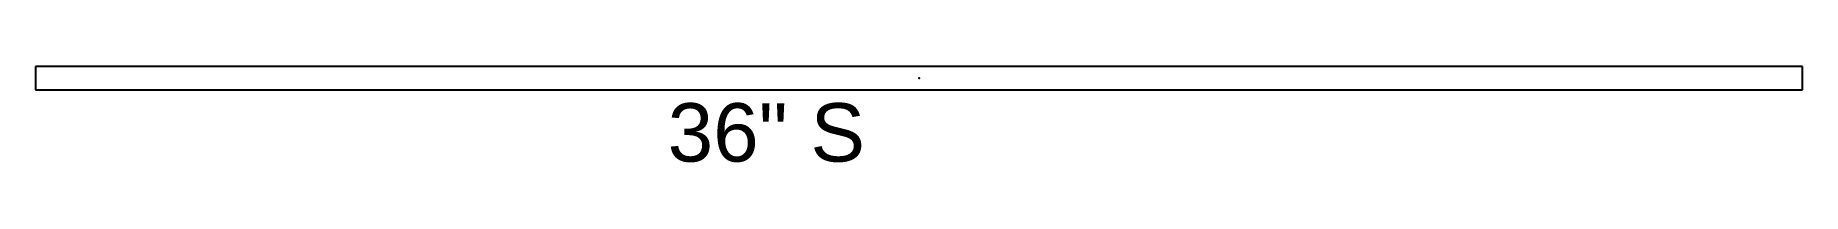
# Model space of a CAD drawing. Extents: x -0.453 to 0.452, y -0.043 to 0.006.
import ezdxf

# ---------------------------------------------------------------- set-up
doc = ezdxf.new("R2010")
doc.units = 0
doc.styles.get("Standard").update_dxf_attribs({"font": 'arial.ttf'})

msp = doc.modelspace()

# ---------------------------------------------------------------- linework, layer by layer
for p, q in [((0.4525, 0.006), (-0.4525, 0.006)), ((-0.4525, 0.006), (-0.4525, -0.006)), ((0.4525, -0.006), (0.4525, 0.006)), ((-0.4525, -0.006), (0.4525, -0.006))]:
    msp.add_line(p, q)
msp.add_point((0, 0))

# ---------------------------------------------------------------- texts
at = {"insert": (-0.1287, -0.04324), "char_height": 0.03, "attachment_point": 7}
msp.add_mtext_dynamic_manual_height_columns('36" S', width=317.0954693, gutter_width=12.5, heights=[0], dxfattribs=at)

doc.saveas('drawing.dxf')
